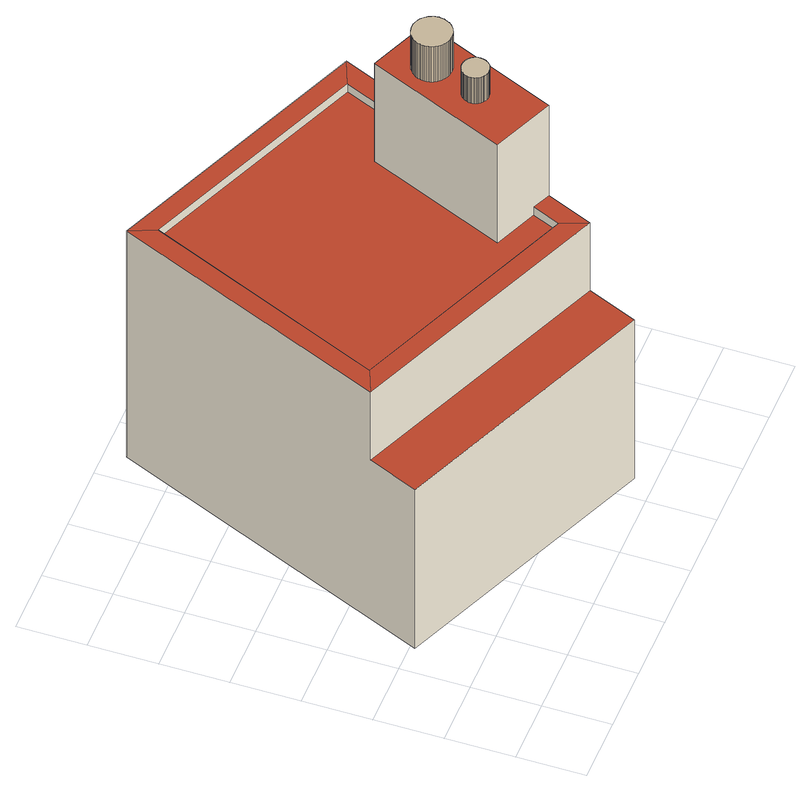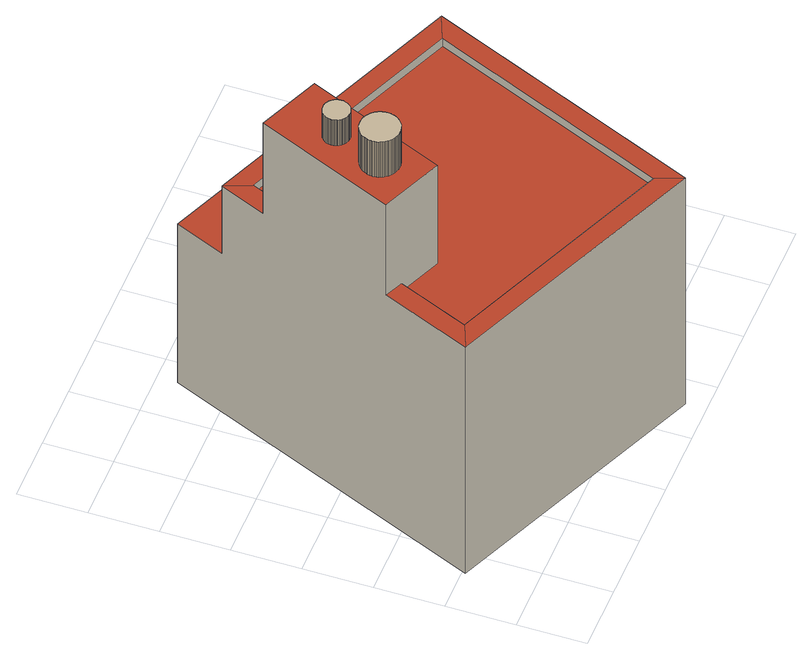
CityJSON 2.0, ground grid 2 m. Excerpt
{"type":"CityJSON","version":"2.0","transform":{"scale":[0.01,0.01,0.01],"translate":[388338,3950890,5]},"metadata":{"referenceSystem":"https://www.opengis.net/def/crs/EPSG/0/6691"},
"CityObjects":{
"building1":{"type":"Building","attributes":{"13+区市町村コード+大字・町コード+町・丁目コード":"13101010001","class":"3002","measuredHeight":8.3,"storeysAboveGround":3,"storeysBelowGround":0,"usage":"401","地区計画":"神田淡路町周辺地区","大字・町コード":"10","延べ面積換算係数":"0.85","町・丁目コード":"1"},"address":[{"country":"日本","locality":"東京都千代田区神田淡路町一丁目"}],"children":["building1-1"],"geometry":[{"type":"Solid","lod":"2","boundaries":[[[[0,1,2,3]],[[4,5,6,7]],[[8,9,10,11]],[[12,13,14,15]],[[9,8,5,4]],[[16,17,18,19]],[[20,21,22,23,24,25,26,27]],[[28,29,30,31]],[[7,6,28,31]],[[0,3,7,31]],[[2,1,14,13]],[[11,22,21,8]],[[15,9,4,12]],[[11,10,19,18,23,22]],[[8,21,20,5]],[[1,0,31,30,16,19,10,9,15,14]],[[18,17,24,23]],[[24,17,16,30,29,25]],[[2,13,12,4,7,3]],[[28,26,25,29]],[[5,20,27,6]],[[6,27,26,28]]]],"semantics":{"surfaces":[{"type":"GroundSurface"},{"type":"RoofSurface"},{"type":"WallSurface"}],"values":[[0,1,1,1,1,1,1,1,1,2,2,2,2,2,2,2,2,2,2,2,2,2]]}}]},
"building1-1":{"type":"BuildingInstallation","attributes":{"relationToConstruction":"outside"},"parents":["building1"],"geometry":[{"type":"MultiSurface","lod":"2","boundaries":[[[32,33,34,35]],[[36,37,38,39]],[[40,41,42,43]],[[44,40,43,45]],[[46,47,48,49]],[[50,46,49,51]],[[52,50,51,53]],[[54,55,56,57]],[[58,54,57,59]],[[55,60,61,56]],[[62,58,59,63]],[[60,64,65,61]],[[66,62,63,67]],[[64,68,69,65]],[[33,66,67,34]],[[68,70,71,69]],[[70,72,73,71]],[[74,32,35,75]],[[76,77,73,72]],[[78,74,75,79]],[[76,80,81,77]],[[82,78,79,83]],[[80,84,85,81]],[[86,82,83,87]],[[84,88,89,85]],[[90,86,87,91]],[[88,92,93,89]],[[94,90,91,95]],[[92,96,97,93]],[[98,94,95,99]],[[96,100,101,97]],[[102,98,99,103]],[[100,104,105,101]],[[106,102,103,107]],[[104,108,109,105]],[[110,106,107,111]],[[108,112,113,109]],[[114,110,111,115]],[[112,116,117,113]],[[118,114,115,119]],[[116,120,121,117]],[[122,118,119,123]],[[67,63,59,57,56,61,65,69,71,73,77,81,85,89,93,97,101,105,109,113,117,121,124,125,126,127,128,129,130,131,132,133,53,51,49,48,45,43,42,39,38,134,135,136,137,138,139,140,141,142,143,144,145,146,147,148,149,123,119,115,111,107,103,99,95,91,87,83,79,75,35,34]],[[120,150,124,121]],[[151,122,123,149]],[[150,152,125,124]],[[153,151,149,148]],[[152,154,126,125]],[[155,153,148,147]],[[154,156,127,126]],[[157,155,147,146]],[[156,158,128,127]],[[159,157,146,145]],[[158,160,129,128]],[[161,159,145,144]],[[160,162,130,129]],[[163,161,144,143]],[[162,164,131,130]],[[165,163,143,142]],[[164,166,132,131]],[[167,165,142,141]],[[166,168,133,132]],[[169,167,141,140]],[[168,52,53,133]],[[170,169,140,139]],[[171,170,139,138]],[[172,171,138,137]],[[173,172,137,136]],[[47,44,45,48]],[[174,173,136,135]],[[175,174,135,134]],[[37,175,134,38]],[[41,36,39,42]],[[176,177,178,179]],[[177,180,181,178]],[[182,176,179,183]],[[180,184,185,181]],[[186,182,183,187]],[[184,188,189,185]],[[190,186,187,191]],[[188,192,193,189]],[[194,190,191,195]],[[192,196,197,193]],[[198,194,195,199]],[[196,200,201,197]],[[202,198,199,203]],[[200,204,205,201]],[[202,203,206,207]],[[204,208,209,205]],[[210,207,206,211]],[[208,212,213,209]],[[214,210,211,215]],[[212,216,217,213]],[[218,214,215,219]],[[216,220,221,217]],[[222,218,219,223]],[[220,224,225,221]],[[226,222,223,227]],[[224,228,229,225]],[[230,226,227,231]],[[228,232,233,229]],[[234,230,231,235]],[[232,236,237,233]],[[238,234,235,239]],[[236,240,241,237]],[[242,238,239,243]],[[240,244,245,241]],[[246,242,243,247]],[[244,248,249,245]],[[215,211,206,203,199,195,191,187,183,179,178,181,185,189,193,197,201,205,209,213,217,221,225,229,233,237,241,245,249,250,251,252,253,254,255,256,257,258,259,260,261,262,263,264,265,266,267,268,269,270,271,272,273,274,275,276,277,278,279,280,281,282,283,284,247,243,239,235,231,227,223,219]],[[285,246,247,284]],[[248,286,250,249]],[[287,285,284,283]],[[286,288,251,250]],[[289,287,283,282]],[[288,290,252,251]],[[291,289,282,281]],[[290,292,253,252]],[[293,291,281,280]],[[292,294,254,253]],[[295,293,280,279]],[[294,296,255,254]],[[297,295,279,278]],[[296,298,256,255]],[[299,297,278,277]],[[298,300,257,256]],[[301,299,277,276]],[[300,302,258,257]],[[303,301,276,275]],[[302,304,259,258]],[[305,303,275,274]],[[304,306,260,259]],[[307,305,274,273]],[[306,308,261,260]],[[309,307,273,272]],[[308,310,262,261]],[[311,309,272,271]],[[310,312,263,262]],[[313,311,271,270]],[[312,314,264,263]],[[315,313,270,269]],[[314,316,265,264]],[[317,315,269,268]],[[316,318,266,265]],[[319,317,268,267]],[[318,319,267,266]],[[32,74,78,82,86,90,94,98,102,106,110,114,118,122,151,153,155,157,159,161,163,165,167,169,170,171,172,173,174,175,37,36,41,40,44,47,46,50,52,168,166,164,162,160,158,156,154,152,150,120,116,112,108,104,100,96,92,88,84,80,76,72,70,68,64,60,55,54,58,62,66,33]],[[222,226,230,234,238,242,246,285,287,289,291,293,295,297,299,301,303,305,307,309,311,313,315,317,319,318,316,314,312,310,308,306,304,302,300,298,296,294,292,290,288,286,248,244,240,236,232,228,224,220,216,212,208,204,200,196,192,188,184,180,177,176,182,186,190,194,198,202,207,210,214,218]]]}]}
},
"vertices":[
[1270,1010,48],[870,58,48],[86,387,48],[486,1340,48],[148,534,901],[224,565,901],[517,1263,901],[486,1340,901],[901,282,901],[932,205,901],[989,341,901],[935,364,901],[148,534,646],[86,387,646],[870,58,646],[932,205,646],[1160,748,1241],[977,825,1241],[806,418,1241],[989,341,1241],[224,565,871],[901,282,871],[935,364,871],[806,418,871],[977,825,871],[1106,771,871],[1193,979,871],[517,1263,871],[1193,979,901],[1106,771,901],[1160,748,901],[1270,1010,901],
[947,504,1241],[950,502,1241],[950,502,1337],[947,504,1337],[967,576,1241],[963,576,1241],[963,576,1337],[967,576,1337],[973,575,1241],[970,575,1241],[970,575,1337],[973,575,1337],[976,574,1241],[976,574,1337],[983,572,1241],[979,573,1241],[979,573,1337],[983,572,1337],[985,570,1241],[985,570,1337],[988,568,1241],[988,568,1337],[963,499,1241],[966,500,1241],[966,500,1337],[963,499,1337],[960,500,1241],[960,500,1337],[970,500,1241],[970,500,1337],[957,500,1241],[957,500,1337],[973,500,1241],[973,500,1337],[953,501,1241],[953,501,1337],[976,501,1241],[976,501,1337],[979,502,1241],[979,502,1337],[982,504,1241],[982,504,1337],[944,506,1241],[944,506,1337],[985,505,1241],[985,505,1337],[942,507,1241],[942,507,1337],[988,507,1241],[988,507,1337],[939,510,1241],[939,510,1337],[991,509,1241],[991,509,1337],[937,512,1241],[937,512,1337],[993,512,1241],[993,512,1337],[934,515,1241],[934,515,1337],[995,514,1241],[995,514,1337],[933,517,1241],[933,517,1337],[997,517,1241],[997,517,1337],[931,520,1241],[931,520,1337],[999,520,1241],[999,520,1337],[930,523,1241],[930,523,1337],[1000,523,1241],[1000,523,1337],[928,526,1241],[928,526,1337],[1001,526,1241],[1001,526,1337],[928,529,1241],[928,529,1337],[1002,529,1241],[1002,529,1337],[927,533,1241],[927,533,1337],[1003,533,1241],[1003,533,1337],[927,536,1241],[927,536,1337],[1003,536,1241],[1003,536,1337],[927,539,1241],[927,539,1337],[1003,539,1337],[1003,543,1337],[1002,546,1337],[1001,549,1337],[1000,552,1337],[999,555,1337],[997,558,1337],[995,561,1337],[993,563,1337],[991,566,1337],[960,576,1337],[957,575,1337],[953,574,1337],[950,573,1337],[947,572,1337],[944,570,1337],[942,568,1337],[939,566,1337],[937,563,1337],[935,561,1337],[933,558,1337],[931,555,1337],[930,552,1337],[929,549,1337],[928,546,1337],[927,543,1337],[1003,539,1241],[927,543,1241],[1003,543,1241],[928,546,1241],[1002,546,1241],[929,549,1241],[1001,549,1241],[930,552,1241],[1000,552,1241],[931,555,1241],[999,555,1241],[933,558,1241],[997,558,1241],[935,561,1241],[995,561,1241],[937,563,1241],[993,563,1241],[939,566,1241],[991,566,1241],[942,568,1241],[944,570,1241],[947,572,1241],[950,573,1241],[953,574,1241],[957,575,1241],[960,576,1241],[1012,623,1241],[1017,623,1241],[1017,623,1373],[1012,623,1373],[1022,623,1241],[1022,623,1373],[1008,623,1241],[1008,623,1373],[1027,623,1241],[1027,623,1373],[1003,624,1241],[1003,624,1373],[1032,624,1241],[1032,624,1373],[998,626,1241],[998,626,1373],[1037,626,1241],[1037,626,1373],[994,628,1241],[994,628,1373],[1041,628,1241],[1041,628,1373],[989,630,1241],[989,630,1373],[1046,630,1241],[1046,630,1373],[985,633,1241],[985,633,1373],[1050,633,1241],[1050,633,1373],[981,636,1373],[981,636,1241],[1054,636,1241],[1054,636,1373],[977,639,1241],[977,639,1373],[1057,639,1241],[1057,639,1373],[974,643,1241],[974,643,1373],[1061,643,1241],[1061,643,1373],[971,646,1241],[971,646,1373],[1064,647,1241],[1064,647,1373],[969,651,1241],[969,651,1373],[1066,651,1241],[1066,651,1373],[966,655,1241],[966,655,1373],[1068,655,1241],[1068,655,1373],[964,660,1241],[964,660,1373],[1070,660,1241],[1070,660,1373],[963,664,1241],[963,664,1373],[1072,664,1241],[1072,664,1373],[962,669,1241],[962,669,1373],[1073,669,1241],[1073,669,1373],[961,674,1241],[961,674,1373],[1073,674,1241],[1073,674,1373],[961,679,1241],[961,679,1373],[1074,679,1241],[1074,679,1373],[1073,684,1373],[1073,689,1373],[1072,694,1373],[1070,698,1373],[1068,703,1373],[1066,707,1373],[1063,711,1373],[1060,715,1373],[1057,719,1373],[1053,722,1373],[1050,725,1373],[1045,728,1373],[1041,730,1373],[1036,732,1373],[1032,733,1373],[1027,735,1373],[1022,735,1373],[1017,735,1373],[1012,735,1373],[1007,734,1373],[1003,733,1373],[998,732,1373],[993,730,1373],[989,728,1373],[985,725,1373],[981,722,1373],[977,719,1373],[974,715,1373],[971,711,1373],[968,707,1373],[966,703,1373],[964,698,1373],[963,693,1373],[962,689,1373],[961,684,1373],[961,684,1241],[1073,684,1241],[962,689,1241],[1073,689,1241],[963,693,1241],[1072,694,1241],[964,698,1241],[1070,698,1241],[966,703,1241],[1068,703,1241],[968,707,1241],[1066,707,1241],[971,711,1241],[1063,711,1241],[974,715,1241],[1060,715,1241],[977,719,1241],[1057,719,1241],[981,722,1241],[1053,722,1241],[985,725,1241],[1050,725,1241],[989,728,1241],[1045,728,1241],[993,730,1241],[1041,730,1241],[998,732,1241],[1036,732,1241],[1003,733,1241],[1032,733,1241],[1007,734,1241],[1027,735,1241],[1012,735,1241],[1022,735,1241],[1017,735,1241]
]}
